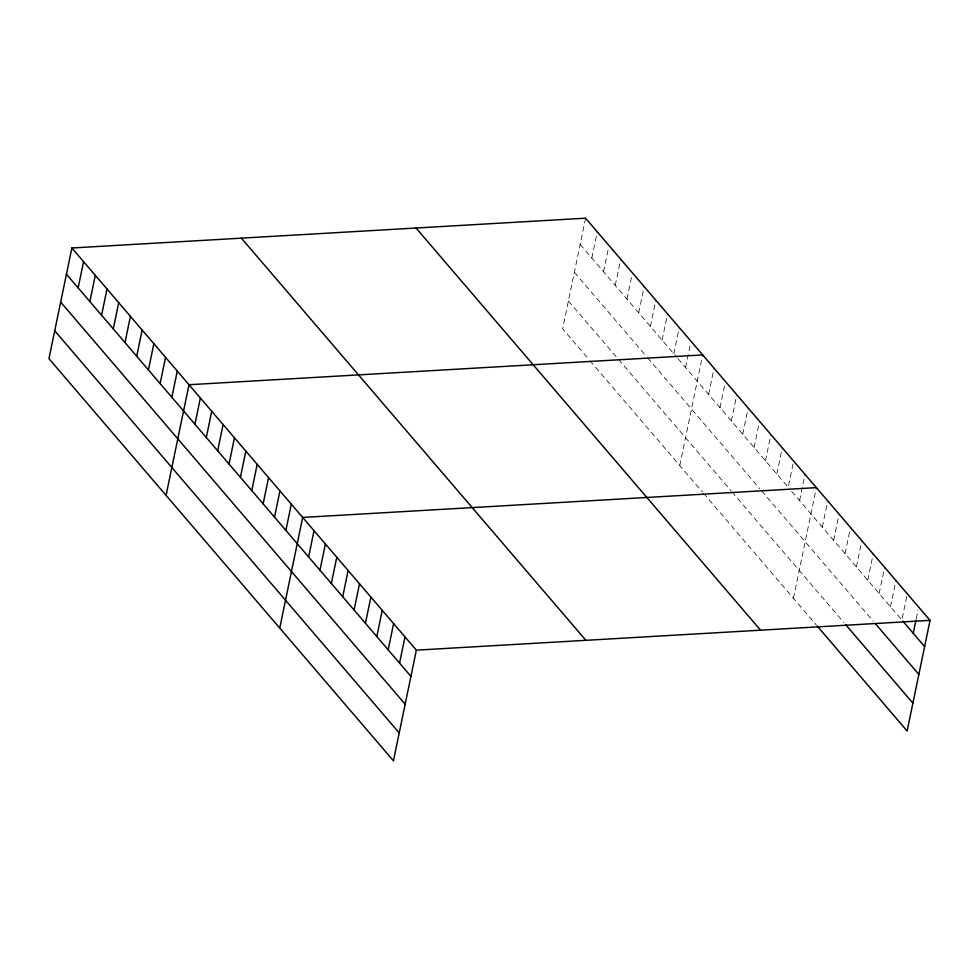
<?xml version="1.0" encoding="UTF-8"?>
<svg xmlns="http://www.w3.org/2000/svg" width="979" height="979" viewBox="0 0 979 979"><rect width="100%" height="100%" fill="white"/><g stroke="black" fill="none" stroke-linecap="round" stroke-linejoin="round"><path stroke-width="0.73" stroke-dasharray="4.89 3.67" d="M585.564 218.182L562.644 328.846L589.003 359.611M591.842 258.077L597.276 231.864M603.553 271.758L608.681 246.989M615.265 285.427L620.698 259.202M626.976 299.097L632.116 274.34M638.7 312.778L644.121 286.553M650.411 326.448L655.832 300.223M662.122 340.129L667.543 313.904M673.833 353.798L679.267 327.573M685.545 367.468L690.672 342.699M679.769 465.576L702.689 354.924M708.625 394.415L714.058 368.19M719.993 407.692L725.121 382.924M731.362 420.958L736.795 394.733M742.731 434.235L748.164 408.01M754.099 447.501L759.533 421.276M765.468 460.766L770.901 434.554M776.836 474.044L782.27 447.819M793.027 464.009L788.205 487.309L677.737 358.351M799.574 500.587L804.995 474.362M793.455 598.291L816.364 487.64M822.311 527.13L827.732 500.905M833.68 540.396L839.101 514.183M845.048 553.673L850.47 527.448M856.405 566.939L861.838 540.726M867.773 580.217L873.207 553.992M879.142 593.482L884.575 567.269M890.511 606.76L895.944 580.535M906.713 596.725L901.879 620.025L791.044 490.638M916.271 618.728L918.082 609.99M580.131 244.407L676.758 357.213M574.355 272.272L646.593 356.589M647.56 357.727L759.692 488.631M761.589 490.846L873.378 621.347M568.42 300.981L731.019 490.797M731.962 491.911L843.751 622.411M589.97 360.749L702.506 492.119M703.46 493.232L816.192 624.835"/><path stroke-width="1.47" d="M71.871 247.993L48.95 358.644L393.436 760.818L416.356 650.154L71.871 247.993L585.564 218.182L930.05 620.356L907.129 731.007L817.135 625.948M78.149 287.887L83.582 261.662M89.86 301.556L95.293 275.344M101.571 315.238L107.005 289.013M113.283 328.907L118.716 302.682M124.994 342.577L130.427 316.364M136.717 356.258L142.139 330.033M148.429 369.927L153.85 343.702M160.14 383.597L165.573 357.384M171.851 397.278L177.285 371.053M166.075 495.386L188.996 384.723L702.689 354.924M194.931 424.225L200.365 398M206.3 437.491L211.733 411.266M217.668 450.768L223.102 424.543M229.037 464.034L234.47 437.809M240.406 477.311L245.839 451.086M251.774 490.577L257.196 464.352M263.143 503.855L268.564 477.63M274.512 517.12L279.933 490.895M285.88 530.398L291.301 504.173M279.761 628.102L302.67 517.438L816.364 487.64M308.618 556.941L314.039 530.716M319.974 570.206L325.407 543.981M331.343 583.472L336.776 557.259M342.711 596.749L348.145 570.524M354.08 610.015L359.513 583.802M365.448 623.293L370.882 597.068M376.817 636.558L382.251 610.345M388.186 649.836L393.619 623.611M399.554 663.101L404.988 636.888M913.248 633.303L915.965 620.184M416.356 650.154L930.05 620.356M902.834 621.139L924.617 646.568M875.275 623.562L918.853 674.433M845.648 624.626L912.905 703.142M416.038 228.021L760.536 630.182M241.385 238.154L585.87 640.315M66.437 274.218L410.923 676.379M60.661 302.083L405.159 704.244M54.726 330.792L399.212 732.953"/></g></svg>
